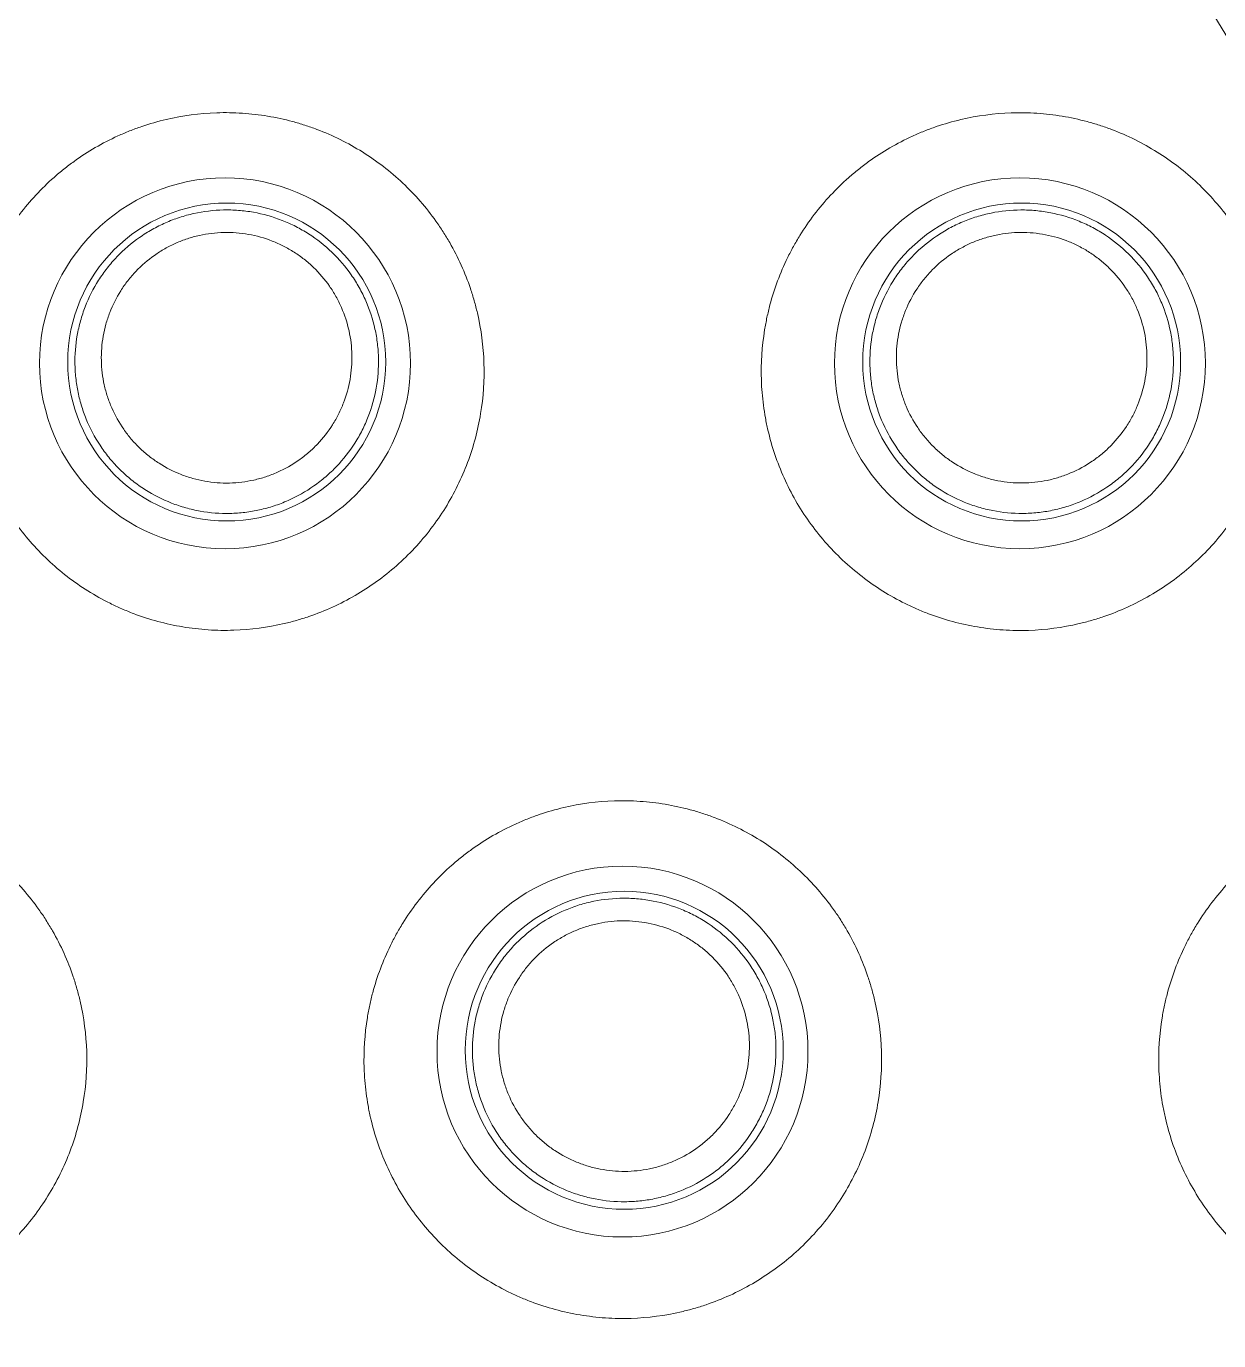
# Model space of a CAD drawing. Header units: inches. Extents: x 3778 to 56227, y -16914 to 35091.
# Drawn here: x 42070.843 to 42075.325, y -12656.225 to -12651.284 of the extents above; entities that cross this region are included whole.
import ezdxf

# ---------------------------------------------------------------- set-up
doc = ezdxf.new("R2010")
doc.units = ezdxf.units.IN
doc.header["$LTSCALE"] = 100
doc.header["$MEASUREMENT"] = 0
doc.layers.add('2-con', color=2, linetype='Continuous')
doc.layers.add('mark-B', color=2, linetype='Continuous', lineweight=20)

# ---------------------------------------------------------------- blocks, each defined once
blk = doc.blocks.new('무풍1WAY 대형')
at = {"layer": 'mark-B'}
for centre, radius in [((610.9659, -423.8129), 0.6971), ((610.9595, -423.8176), 0.5976), ((609.4722, -426.4001), 0.6971), ((612.4597, -426.4001), 0.6971), ((609.4657, -426.4049), 0.5975), ((612.4532, -426.4049), 0.5976)]:
    blk.add_circle(centre, radius, dxfattribs=at)
for points, knots in [([(572.5646, -367.1394), (574.0494, -369.6202), (577.0241, -374.5903), (581.4842, -382.0575), (585.9527, -389.5488), (590.4287, -397.0637), (594.2564, -403.4987), (597.2005, -408.4537), (598.9825, -411.4529), (600.87, -414.6162), (602.4104, -417.1713), (603.8663, -419.595), (604.8392, -421.2144), (605.8339, -422.8695), (606.8502, -424.5603), (607.6553, -425.8994), (608.4398, -427.2041), (609.459, -428.8989), (610.5441, -430.7027), (611.5646, -432.399), (612.4015, -433.7887), (613.1306, -435.0008), (614.2749, -436.9011), (616.9129, -441.2798), (621.1574, -448.3196), (624.792, -454.3464), (626.6093, -457.3598)], [0, 0, 0, 0, 0.082173, 0.164629, 0.247365, 0.330382, 0.413678, 0.460685, 0.494678, 0.513157, 0.565744, 0.579792, 0.593839, 0.619662, 0.634913, 0.650164, 0.664277, 0.678389, 0.706654, 0.724414, 0.734957, 0.753014, 0.764846, 0.798371, 0.899185, 1, 1, 1, 1]), ([(607.0059, -423.8129), (607.0038, -423.749), (607.0081, -423.686), (607.0234, -423.5927), (607.0301, -423.5618), (607.0464, -423.5004), (607.0562, -423.4699), (607.0897, -423.3806), (607.1175, -423.3239), (607.1675, -423.2431), (607.1856, -423.2168), (607.2245, -423.1658), (607.2451, -423.1415), (607.31, -423.0718), (607.3576, -423.0299), (607.4354, -422.9738), (607.4626, -422.9562), (607.5179, -422.9241), (607.5745, -422.8949), (607.6337, -422.8714), (607.679, -422.856), (607.6943, -422.8512), (607.7251, -422.8423), (607.7408, -422.8383), (607.8192, -422.8199), (607.8825, -422.8116), (607.9781, -422.8085), (608.0101, -422.809), (608.0582, -422.8122), (608.0744, -422.8137), (608.1063, -422.8174), (608.1222, -422.8197), (608.2011, -422.8329), (608.2626, -422.8495), (608.3374, -422.8778), (608.3522, -422.8838), (608.3817, -422.8967), (608.3963, -422.9035), (608.4394, -422.925), (608.4672, -422.9406), (608.548, -422.9912), (608.5984, -423.03), (608.6685, -423.0961), (608.6906, -423.1192), (608.7323, -423.1671), (608.7715, -423.2168), (608.8057, -423.2702), (608.8374, -423.3254), (608.852, -423.354), (608.8911, -423.441), (608.9112, -423.5008), (608.9291, -423.5778), (608.9323, -423.5933), (608.9379, -423.6246), (608.9404, -423.6404), (608.9466, -423.6879), (608.9491, -423.7195), (608.9522, -423.8141), (608.9481, -423.8771), (608.9353, -423.9555), (608.9323, -423.9712), (608.9256, -424.0024), (608.9144, -424.0488), (608.8903, -424.124), (608.8654, -424.182), (608.8445, -424.2247), (608.8371, -424.2388), (608.8217, -424.2667), (608.8136, -424.2805), (608.7716, -424.3486), (608.7331, -424.3989), (608.6683, -424.4685), (608.6456, -424.4907), (608.6096, -424.5224), (608.5973, -424.5328), (608.5722, -424.5528), (608.5594, -424.5625), (608.4947, -424.6091), (608.4398, -424.641), (608.3672, -424.6742), (608.3525, -424.6804), (608.3226, -424.6923), (608.3075, -424.6979), (608.2618, -424.7135), (608.231, -424.7223), (608.1379, -424.7442), (608.0747, -424.7526), (607.9942, -424.7552), (607.978, -424.7554), (607.9459, -424.7548), (607.8978, -424.7528), (607.8186, -424.7436), (607.7563, -424.7301), (607.7099, -424.7176), (607.6945, -424.7131), (607.6638, -424.7032), (607.6486, -424.6978), (607.5736, -424.6694), (607.5166, -424.6411), (607.4356, -424.5905), (607.4094, -424.5722), (607.3585, -424.5329), (607.3342, -424.5121), (607.2648, -424.4468), (607.2232, -424.399), (607.1769, -424.3341), (607.1679, -424.3208), (607.1507, -424.2939), (607.1259, -424.253), (607.0899, -424.1826), (607.0668, -424.1238), (607.0516, -424.0788), (607.0469, -424.0637), (607.0382, -424.0331), (607.0342, -424.0176), (607.0161, -423.9398), (607.0079, -423.8768), (607.0059, -423.8129)], [0, 0, 0, 0, 0.03125, 0.03125, 0.046875, 0.046875, 0.0625, 0.0625, 0.09375, 0.09375, 0.109375, 0.109375, 0.125, 0.125, 0.15625, 0.15625, 0.171875, 0.171875, 0.1875, 0.203125, 0.203125, 0.210938, 0.210938, 0.21875, 0.21875, 0.25, 0.25, 0.265625, 0.265625, 0.273438, 0.273438, 0.28125, 0.28125, 0.3125, 0.3125, 0.320313, 0.320313, 0.328125, 0.328125, 0.34375, 0.34375, 0.375, 0.375, 0.390625, 0.390625, 0.40625, 0.421875, 0.421875, 0.4375, 0.4375, 0.46875, 0.46875, 0.476563, 0.476563, 0.484375, 0.484375, 0.5, 0.5, 0.53125, 0.53125, 0.539063, 0.539063, 0.546875, 0.5625, 0.578125, 0.578125, 0.585937, 0.585937, 0.59375, 0.59375, 0.625, 0.625, 0.640625, 0.640625, 0.648437, 0.648437, 0.65625, 0.65625, 0.6875, 0.6875, 0.695312, 0.695312, 0.703125, 0.703125, 0.71875, 0.71875, 0.75, 0.75, 0.757812, 0.757812, 0.765625, 0.78125, 0.796875, 0.796875, 0.804687, 0.804687, 0.8125, 0.8125, 0.84375, 0.84375, 0.859375, 0.859375, 0.875, 0.875, 0.90625, 0.90625, 0.914062, 0.914062, 0.921875, 0.9375, 0.953125, 0.953125, 0.960937, 0.960937, 0.96875, 0.96875, 1, 1, 1, 1]), ([(609.9927, -423.8129), (609.9907, -423.749), (609.995, -423.686), (610.0104, -423.5927), (610.017, -423.5618), (610.0334, -423.5004), (610.0433, -423.4698), (610.0768, -423.3806), (610.1047, -423.3239), (610.1547, -423.243), (610.1728, -423.2168), (610.2118, -423.1658), (610.2324, -423.1415), (610.2974, -423.0719), (610.345, -423.0299), (610.4229, -422.9739), (610.45, -422.9563), (610.5054, -422.9242), (610.562, -422.8951), (610.6212, -422.8716), (610.6665, -422.8562), (610.6818, -422.8514), (610.7127, -422.8426), (610.7283, -422.8385), (610.8068, -422.8202), (610.8701, -422.812), (610.9656, -422.809), (610.9976, -422.8095), (611.0458, -422.8127), (611.0619, -422.8142), (611.0939, -422.818), (611.1097, -422.8202), (611.1886, -422.8335), (611.25, -422.8501), (611.3248, -422.8785), (611.3396, -422.8845), (611.3691, -422.8974), (611.3837, -422.9043), (611.4268, -422.9257), (611.4546, -422.9413), (611.5353, -422.9919), (611.5856, -423.0308), (611.6557, -423.0969), (611.6778, -423.12), (611.7194, -423.1679), (611.7586, -423.2176), (611.7928, -423.271), (611.8244, -423.3262), (611.839, -423.3549), (611.8781, -423.4418), (611.8982, -423.5016), (611.916, -423.5787), (611.9192, -423.5942), (611.9249, -423.6254), (611.9273, -423.6412), (611.9335, -423.6887), (611.936, -423.7203), (611.939, -423.815), (611.9349, -423.8779), (611.9221, -423.9564), (611.9191, -423.9721), (611.9124, -424.0033), (611.9012, -424.0497), (611.877, -424.1249), (611.852, -424.1829), (611.8311, -424.2256), (611.8237, -424.2397), (611.8083, -424.2676), (611.8002, -424.2814), (611.7581, -424.3495), (611.7196, -424.3998), (611.6548, -424.4694), (611.632, -424.4915), (611.596, -424.5233), (611.5837, -424.5336), (611.5585, -424.5536), (611.5458, -424.5633), (611.481, -424.6099), (611.426, -424.6418), (611.3534, -424.6748), (611.3387, -424.6811), (611.3088, -424.693), (611.2937, -424.6986), (611.248, -424.7141), (611.2172, -424.7229), (611.1241, -424.7447), (611.0609, -424.753), (610.9804, -424.7557), (610.9642, -424.7558), (610.9321, -424.7552), (610.884, -424.7532), (610.8049, -424.7439), (610.7426, -424.7304), (610.6962, -424.7179), (610.6808, -424.7133), (610.6502, -424.7034), (610.6349, -424.698), (610.56, -424.6696), (610.503, -424.6412), (610.4221, -424.5906), (610.3959, -424.5723), (610.345, -424.533), (610.3207, -424.5122), (610.2514, -424.4468), (610.2098, -424.3991), (610.1636, -424.3342), (610.1546, -424.3209), (610.1373, -424.2939), (610.1125, -424.2531), (610.0766, -424.1826), (610.0535, -424.1238), (610.0383, -424.0788), (610.0336, -424.0637), (610.0249, -424.0331), (610.021, -424.0176), (610.0029, -423.9398), (609.9947, -423.8768), (609.9927, -423.8129)], [0, 0, 0, 0, 0.03125, 0.03125, 0.046875, 0.046875, 0.0625, 0.0625, 0.09375, 0.09375, 0.109375, 0.109375, 0.125, 0.125, 0.15625, 0.15625, 0.171875, 0.171875, 0.1875, 0.203125, 0.203125, 0.210938, 0.210938, 0.21875, 0.21875, 0.25, 0.25, 0.265625, 0.265625, 0.273438, 0.273438, 0.28125, 0.28125, 0.3125, 0.3125, 0.320313, 0.320313, 0.328125, 0.328125, 0.34375, 0.34375, 0.375, 0.375, 0.390625, 0.390625, 0.40625, 0.421875, 0.421875, 0.4375, 0.4375, 0.46875, 0.46875, 0.476563, 0.476563, 0.484375, 0.484375, 0.5, 0.5, 0.53125, 0.53125, 0.539063, 0.539063, 0.546875, 0.5625, 0.578125, 0.578125, 0.585938, 0.585938, 0.59375, 0.59375, 0.625, 0.625, 0.640625, 0.640625, 0.648438, 0.648438, 0.65625, 0.65625, 0.6875, 0.6875, 0.695313, 0.695313, 0.703125, 0.703125, 0.71875, 0.71875, 0.75, 0.75, 0.757813, 0.757813, 0.765625, 0.78125, 0.796875, 0.796875, 0.804688, 0.804688, 0.8125, 0.8125, 0.84375, 0.84375, 0.859375, 0.859375, 0.875, 0.875, 0.90625, 0.90625, 0.914063, 0.914063, 0.921875, 0.9375, 0.953125, 0.953125, 0.960938, 0.960938, 0.96875, 0.96875, 1, 1, 1, 1]), ([(612.9796, -423.8129), (612.9776, -423.749), (612.9819, -423.686), (612.9974, -423.5926), (613.0041, -423.5617), (613.0205, -423.5004), (613.0303, -423.4698), (613.0639, -423.3805), (613.0918, -423.3238), (613.1419, -423.243), (613.1601, -423.2167), (613.1991, -423.1658), (613.2197, -423.1415), (613.2847, -423.0719), (613.3324, -423.0299), (613.4103, -422.9739), (613.4375, -422.9564), (613.4929, -422.9244), (613.5495, -422.8953), (613.6087, -422.8719), (613.6541, -422.8565), (613.6694, -422.8517), (613.7002, -422.8429), (613.7159, -422.8388), (613.7944, -422.8206), (613.8576, -422.8124), (613.9532, -422.8094), (613.9852, -422.81), (614.0333, -422.8133), (614.0494, -422.8148), (614.0814, -422.8185), (614.0973, -422.8208), (614.1761, -422.8341), (614.2375, -422.8507), (614.3122, -422.8792), (614.327, -422.8852), (614.3565, -422.8981), (614.3711, -422.905), (614.4141, -422.9264), (614.4419, -422.942), (614.5226, -422.9927), (614.5729, -423.0316), (614.6429, -423.0977), (614.665, -423.1208), (614.7066, -423.1687), (614.7457, -423.2184), (614.7799, -423.2718), (614.8115, -423.327), (614.8261, -423.3557), (614.8651, -423.4426), (614.8852, -423.5025), (614.903, -423.5795), (614.9062, -423.595), (614.9118, -423.6263), (614.9143, -423.6421), (614.9204, -423.6896), (614.923, -423.7212), (614.9259, -423.8159), (614.9218, -423.8788), (614.9089, -423.9573), (614.9059, -423.973), (614.8991, -424.0042), (614.8879, -424.0506), (614.8638, -424.1258), (614.8387, -424.1838), (614.8177, -424.2265), (614.8104, -424.2406), (614.795, -424.2685), (614.7868, -424.2823), (614.7447, -424.3504), (614.7061, -424.4007), (614.6412, -424.4702), (614.6184, -424.4924), (614.5824, -424.5241), (614.5701, -424.5344), (614.5449, -424.5545), (614.5322, -424.5641), (614.4673, -424.6107), (614.4123, -424.6425), (614.3397, -424.6755), (614.325, -424.6818), (614.2951, -424.6936), (614.2799, -424.6992), (614.2342, -424.7147), (614.2035, -424.7235), (614.1103, -424.7452), (614.0471, -424.7535), (613.9667, -424.7561), (613.9505, -424.7562), (613.9183, -424.7556), (613.8703, -424.7535), (613.7912, -424.7442), (613.7289, -424.7306), (613.6825, -424.7181), (613.6671, -424.7135), (613.6365, -424.7036), (613.6213, -424.6982), (613.5464, -424.6697), (613.4895, -424.6414), (613.4086, -424.5907), (613.3824, -424.5724), (613.3315, -424.5331), (613.3073, -424.5123), (613.238, -424.4469), (613.1964, -424.3992), (613.1502, -424.3342), (613.1413, -424.3209), (613.124, -424.294), (613.0993, -424.2531), (613.0634, -424.1826), (613.0403, -424.1239), (613.0251, -424.0789), (613.0204, -424.0637), (613.0118, -424.0331), (613.0078, -424.0176), (612.9898, -423.9399), (612.9816, -423.8768), (612.9796, -423.8129)], [0, 0, 0, 0, 0.03125, 0.03125, 0.046875, 0.046875, 0.0625, 0.0625, 0.09375, 0.09375, 0.109375, 0.109375, 0.125, 0.125, 0.15625, 0.15625, 0.171875, 0.171875, 0.1875, 0.203125, 0.203125, 0.210938, 0.210938, 0.21875, 0.21875, 0.25, 0.25, 0.265625, 0.265625, 0.273438, 0.273438, 0.28125, 0.28125, 0.3125, 0.3125, 0.320313, 0.320313, 0.328125, 0.328125, 0.34375, 0.34375, 0.375, 0.375, 0.390625, 0.390625, 0.40625, 0.421875, 0.421875, 0.4375, 0.4375, 0.46875, 0.46875, 0.476563, 0.476563, 0.484375, 0.484375, 0.5, 0.5, 0.53125, 0.53125, 0.539062, 0.539062, 0.546875, 0.5625, 0.578125, 0.578125, 0.585937, 0.585937, 0.59375, 0.59375, 0.625, 0.625, 0.640625, 0.640625, 0.648437, 0.648437, 0.65625, 0.65625, 0.6875, 0.6875, 0.695312, 0.695312, 0.703125, 0.703125, 0.71875, 0.71875, 0.75, 0.75, 0.757812, 0.757812, 0.765625, 0.78125, 0.796875, 0.796875, 0.804687, 0.804687, 0.8125, 0.8125, 0.84375, 0.84375, 0.859375, 0.859375, 0.875, 0.875, 0.90625, 0.90625, 0.914062, 0.914062, 0.921875, 0.9375, 0.953125, 0.953125, 0.960937, 0.960937, 0.96875, 0.96875, 1, 1, 1, 1]), ([(610.5574, -424.2235), (610.5306, -424.197), (610.5069, -424.1682), (610.4757, -424.1218), (610.4661, -424.1059), (610.4483, -424.0728), (610.4402, -424.0559), (610.4187, -424.0044), (610.4078, -423.969), (610.3967, -423.9142), (610.3939, -423.8956), (610.39, -423.8585), (610.3891, -423.8399), (610.3888, -423.7844), (610.3922, -423.7475), (610.4065, -423.6737), (610.4171, -423.6381), (610.438, -423.5866), (610.4459, -423.5698), (610.4633, -423.5367), (610.4729, -423.5204), (610.5037, -423.4736), (610.5271, -423.4448), (610.5663, -423.405), (610.5801, -423.3923), (610.6091, -423.3682), (610.6241, -423.357), (610.6704, -423.3256), (610.7031, -423.3078), (610.755, -423.2859), (610.7729, -423.2794), (610.8087, -423.2683), (610.8449, -423.259), (610.8818, -423.2533), (610.9097, -423.2504), (610.919, -423.2497), (610.9378, -423.2487), (610.9473, -423.2484), (610.9945, -423.2481), (611.0316, -423.2517), (611.0866, -423.2623), (611.1048, -423.2668), (611.1319, -423.2749), (611.1409, -423.2778), (611.1586, -423.2841), (611.1674, -423.2875), (611.2106, -423.3052), (611.2435, -423.3226), (611.2903, -423.3537), (611.3056, -423.3649), (611.3347, -423.3886), (611.3486, -423.4012), (611.3752, -423.4277), (611.3879, -423.4416), (611.4117, -423.4706), (611.4229, -423.4855), (611.4539, -423.5317), (611.4715, -423.5644), (611.4896, -423.6077), (611.493, -423.6165), (611.4993, -423.634), (611.5081, -423.6606), (611.5195, -423.7055), (611.5251, -423.7421), (611.5289, -423.7792), (611.5299, -423.798), (611.5301, -423.854), (611.5266, -423.8909), (611.5161, -423.9455), (611.5116, -423.9636), (611.5009, -423.9996), (611.4947, -424.0172), (611.4736, -424.0689), (611.4563, -424.1017), (611.4255, -424.1484), (611.4144, -424.1637), (611.3908, -424.1928), (611.3783, -424.2066), (611.3391, -424.2463), (611.3105, -424.2701), (611.248, -424.3124), (611.2151, -424.3302), (611.1636, -424.3519), (611.1461, -424.3583), (611.1102, -424.3694), (611.0918, -424.3741), (611.0366, -424.3853), (610.9995, -424.3892), (610.9434, -424.3894), (610.9245, -424.3886), (610.8869, -424.385), (610.8684, -424.3823), (610.8134, -424.3716), (610.7776, -424.3609), (610.7341, -424.343), (610.7255, -424.3392), (610.7084, -424.3312), (610.6833, -424.3186), (610.6593, -424.3044), (610.613, -424.2736), (610.5841, -424.2501), (610.5574, -424.2235)], [0, 0, 0, 0, 0.03125, 0.03125, 0.046875, 0.046875, 0.0625, 0.0625, 0.09375, 0.09375, 0.109375, 0.109375, 0.125, 0.125, 0.15625, 0.15625, 0.1875, 0.1875, 0.203125, 0.203125, 0.21875, 0.21875, 0.25, 0.25, 0.265625, 0.265625, 0.28125, 0.28125, 0.3125, 0.3125, 0.328125, 0.328125, 0.34375, 0.359375, 0.359375, 0.367187, 0.367187, 0.375, 0.375, 0.40625, 0.40625, 0.421875, 0.421875, 0.429687, 0.429687, 0.4375, 0.4375, 0.46875, 0.46875, 0.484375, 0.484375, 0.5, 0.5, 0.515625, 0.515625, 0.53125, 0.53125, 0.5625, 0.5625, 0.570312, 0.570312, 0.578125, 0.59375, 0.609375, 0.609375, 0.625, 0.625, 0.65625, 0.65625, 0.671875, 0.671875, 0.6875, 0.6875, 0.71875, 0.71875, 0.734375, 0.734375, 0.75, 0.75, 0.78125, 0.78125, 0.8125, 0.8125, 0.828125, 0.828125, 0.84375, 0.84375, 0.875, 0.875, 0.890625, 0.890625, 0.90625, 0.90625, 0.9375, 0.9375, 0.945312, 0.945312, 0.953125, 0.96875, 0.96875, 1, 1, 1, 1]), ([(610.6277, -424.1674), (610.6388, -424.1784), (610.6503, -424.1888), (610.6743, -424.2083), (610.699, -424.2265), (610.7255, -424.2423), (610.7528, -424.2567), (610.767, -424.2634), (610.8101, -424.2811), (610.8397, -424.2899), (610.8852, -424.2987), (610.9005, -424.3009), (610.9316, -424.3038), (610.9472, -424.3045), (610.9936, -424.3042), (611.0243, -424.301), (611.0699, -424.2916), (611.0851, -424.2877), (611.1147, -424.2785), (611.1437, -424.2678), (611.1714, -424.2544), (611.1985, -424.2397), (611.2118, -424.2316), (611.2504, -424.2053), (611.274, -424.1856), (611.3063, -424.1528), (611.3165, -424.1413), (611.336, -424.1173), (611.3451, -424.1047), (611.3705, -424.0661), (611.3847, -424.039), (611.402, -423.9964), (611.4071, -423.9818), (611.4159, -423.9521), (611.4195, -423.9372), (611.4282, -423.8922), (611.431, -423.8618), (611.4308, -423.8156), (611.4299, -423.8001), (611.4268, -423.7696), (611.4221, -423.7394), (611.4146, -423.7098), (611.4056, -423.6805), (611.4004, -423.6659), (611.3825, -423.6231), (611.368, -423.5962), (611.3423, -423.5581), (611.3332, -423.5457), (611.3135, -423.5219), (611.303, -423.5104), (611.2811, -423.4885), (611.2696, -423.4781), (611.2455, -423.4585), (611.2329, -423.4493), (611.1943, -423.4237), (611.1671, -423.4093), (611.1242, -423.3917), (611.1094, -423.3865), (611.0796, -423.3776), (611.0646, -423.3739), (611.0191, -423.3651), (610.9884, -423.3622), (610.9416, -423.3625), (610.926, -423.3634), (610.8952, -423.3666), (610.8647, -423.3713), (610.8348, -423.379), (610.8052, -423.3883), (610.7905, -423.3937), (610.7476, -423.4118), (610.7206, -423.4266), (610.6824, -423.4525), (610.67, -423.4618), (610.6461, -423.4818), (610.6347, -423.4923), (610.6024, -423.5252), (610.5832, -423.549), (610.5578, -423.5877), (610.5499, -423.6011), (610.5356, -423.6284), (610.5291, -423.6423), (610.5119, -423.6848), (610.5032, -423.7141), (610.4915, -423.7749), (610.4887, -423.8054), (610.489, -423.8511), (610.4898, -423.8664), (610.4929, -423.897), (610.4953, -423.9123), (610.5045, -423.9575), (610.5134, -423.9867), (610.5312, -424.0291), (610.5378, -424.043), (610.5525, -424.0703), (610.5604, -424.0835), (610.5861, -424.1217), (610.6057, -424.1455), (610.6277, -424.1674)], [0, 0, 0, 0, 0.015625, 0.015625, 0.03125, 0.046875, 0.046875, 0.0625, 0.0625, 0.09375, 0.09375, 0.109375, 0.109375, 0.125, 0.125, 0.15625, 0.15625, 0.171875, 0.171875, 0.1875, 0.203125, 0.203125, 0.21875, 0.21875, 0.25, 0.25, 0.265625, 0.265625, 0.28125, 0.28125, 0.3125, 0.3125, 0.328125, 0.328125, 0.34375, 0.34375, 0.375, 0.375, 0.390625, 0.390625, 0.40625, 0.421875, 0.421875, 0.4375, 0.4375, 0.46875, 0.46875, 0.484375, 0.484375, 0.5, 0.5, 0.515625, 0.515625, 0.53125, 0.53125, 0.5625, 0.5625, 0.578125, 0.578125, 0.59375, 0.59375, 0.625, 0.625, 0.640625, 0.640625, 0.65625, 0.671875, 0.671875, 0.6875, 0.6875, 0.71875, 0.71875, 0.734375, 0.734375, 0.75, 0.75, 0.78125, 0.78125, 0.796875, 0.796875, 0.8125, 0.8125, 0.84375, 0.84375, 0.875, 0.875, 0.890625, 0.890625, 0.90625, 0.90625, 0.9375, 0.9375, 0.953125, 0.953125, 0.96875, 0.96875, 1, 1, 1, 1]), ([(608.4997, -426.4001), (608.4976, -426.3363), (608.5018, -426.2733), (608.5171, -426.18), (608.5237, -426.1491), (608.54, -426.0877), (608.5498, -426.0571), (608.5832, -425.9678), (608.611, -425.9111), (608.661, -425.8303), (608.679, -425.804), (608.7179, -425.753), (608.7385, -425.7286), (608.8034, -425.6589), (608.8509, -425.617), (608.9287, -425.5608), (608.9558, -425.5432), (609.0111, -425.5111), (609.0678, -425.4818), (609.1269, -425.4583), (609.1722, -425.4428), (609.1875, -425.438), (609.2183, -425.4291), (609.234, -425.4251), (609.3125, -425.4066), (609.3757, -425.3983), (609.4713, -425.3952), (609.5033, -425.3957), (609.5515, -425.3988), (609.5676, -425.4003), (609.5996, -425.404), (609.6155, -425.4063), (609.6944, -425.4194), (609.7559, -425.436), (609.8307, -425.4643), (609.8456, -425.4703), (609.8751, -425.4832), (609.8897, -425.49), (609.9328, -425.5114), (609.9606, -425.527), (610.0415, -425.5776), (610.0918, -425.6164), (610.162, -425.6825), (610.1841, -425.7055), (610.2258, -425.7534), (610.265, -425.8031), (610.2993, -425.8564), (610.331, -425.9116), (610.3456, -425.9403), (610.3847, -426.0272), (610.4049, -426.087), (610.4228, -426.164), (610.426, -426.1795), (610.4317, -426.2108), (610.4341, -426.2266), (610.4404, -426.274), (610.4429, -426.3056), (610.446, -426.4003), (610.442, -426.4632), (610.4292, -426.5416), (610.4262, -426.5573), (610.4195, -426.5885), (610.4084, -426.6349), (610.3844, -426.7102), (610.3594, -426.7682), (610.3386, -426.8109), (610.3312, -426.8249), (610.3159, -426.8528), (610.3078, -426.8667), (610.2657, -426.9348), (610.2273, -426.9851), (610.1626, -427.0548), (610.1398, -427.077), (610.1039, -427.1087), (610.0916, -427.1191), (610.0665, -427.1391), (610.0538, -427.1488), (609.989, -427.1955), (609.9341, -427.2275), (609.8615, -427.2606), (609.8468, -427.2669), (609.817, -427.2788), (609.8018, -427.2844), (609.7561, -427.3001), (609.7254, -427.3089), (609.6323, -427.3308), (609.5691, -427.3392), (609.4886, -427.342), (609.4724, -427.3421), (609.4402, -427.3416), (609.3921, -427.3396), (609.3129, -427.3305), (609.2506, -427.317), (609.2042, -427.3045), (609.1888, -427.3), (609.1581, -427.2901), (609.1429, -427.2847), (609.0678, -427.2563), (609.0108, -427.228), (608.9298, -427.1774), (608.9036, -427.1592), (608.8526, -427.1199), (608.8283, -427.0991), (608.7589, -427.0338), (608.7172, -426.9861), (608.6709, -426.9212), (608.662, -426.9079), (608.6447, -426.881), (608.6199, -426.8401), (608.5839, -426.7697), (608.5607, -426.7109), (608.5455, -426.666), (608.5408, -426.6508), (608.5321, -426.6202), (608.5281, -426.6047), (608.51, -426.527), (608.5017, -426.464), (608.4997, -426.4001)], [0, 0, 0, 0, 0.03125, 0.03125, 0.046875, 0.046875, 0.0625, 0.0625, 0.09375, 0.09375, 0.109375, 0.109375, 0.125, 0.125, 0.15625, 0.15625, 0.171875, 0.171875, 0.1875, 0.203125, 0.203125, 0.210938, 0.210938, 0.21875, 0.21875, 0.25, 0.25, 0.265625, 0.265625, 0.273438, 0.273438, 0.28125, 0.28125, 0.3125, 0.3125, 0.320313, 0.320313, 0.328125, 0.328125, 0.34375, 0.34375, 0.375, 0.375, 0.390625, 0.390625, 0.40625, 0.421875, 0.421875, 0.4375, 0.4375, 0.46875, 0.46875, 0.476563, 0.476563, 0.484375, 0.484375, 0.5, 0.5, 0.53125, 0.53125, 0.539063, 0.539063, 0.546875, 0.5625, 0.578125, 0.578125, 0.585938, 0.585938, 0.59375, 0.59375, 0.625, 0.625, 0.640625, 0.640625, 0.648438, 0.648438, 0.65625, 0.65625, 0.6875, 0.6875, 0.695313, 0.695313, 0.703125, 0.703125, 0.71875, 0.71875, 0.75, 0.75, 0.757813, 0.757813, 0.765625, 0.78125, 0.796875, 0.796875, 0.804688, 0.804688, 0.8125, 0.8125, 0.84375, 0.84375, 0.859375, 0.859375, 0.875, 0.875, 0.90625, 0.90625, 0.914063, 0.914063, 0.921875, 0.9375, 0.953125, 0.953125, 0.960938, 0.960938, 0.96875, 0.96875, 1, 1, 1, 1]), ([(611.4865, -426.4001), (611.4845, -426.3363), (611.4887, -426.2732), (611.5041, -426.1799), (611.5107, -426.149), (611.5271, -426.0876), (611.5369, -426.057), (611.5703, -425.9678), (611.5982, -425.9111), (611.6482, -425.8302), (611.6662, -425.804), (611.7052, -425.753), (611.7258, -425.7286), (611.7907, -425.659), (611.8383, -425.617), (611.9161, -425.5609), (611.9433, -425.5433), (611.9986, -425.5112), (612.0553, -425.482), (612.1144, -425.4585), (612.1597, -425.443), (612.175, -425.4382), (612.2059, -425.4294), (612.2215, -425.4253), (612.3, -425.407), (612.3633, -425.3987), (612.4589, -425.3956), (612.4909, -425.3961), (612.539, -425.3993), (612.5552, -425.4008), (612.5871, -425.4045), (612.603, -425.4068), (612.6819, -425.42), (612.7434, -425.4366), (612.8181, -425.4649), (612.833, -425.471), (612.8625, -425.4839), (612.8771, -425.4907), (612.9202, -425.5121), (612.948, -425.5277), (613.0287, -425.5783), (613.0791, -425.6171), (613.1492, -425.6832), (613.1713, -425.7063), (613.213, -425.7542), (613.2522, -425.8039), (613.2864, -425.8572), (613.318, -425.9124), (613.3327, -425.9411), (613.3718, -426.028), (613.3919, -426.0878), (613.4098, -426.1648), (613.413, -426.1803), (613.4186, -426.2116), (613.4211, -426.2274), (613.4273, -426.2749), (613.4298, -426.3065), (613.4329, -426.4011), (613.4288, -426.4641), (613.416, -426.5425), (613.413, -426.5582), (613.4063, -426.5894), (613.3951, -426.6358), (613.3711, -426.711), (613.3461, -426.7691), (613.3252, -426.8117), (613.3179, -426.8258), (613.3025, -426.8537), (613.2944, -426.8676), (613.2523, -426.9356), (613.2138, -426.986), (613.1491, -427.0556), (613.1263, -427.0778), (613.0903, -427.1095), (613.078, -427.1199), (613.0529, -427.1399), (613.0401, -427.1496), (612.9754, -427.1963), (612.9204, -427.2282), (612.8478, -427.2613), (612.8331, -427.2676), (612.8033, -427.2794), (612.7881, -427.285), (612.7424, -427.3006), (612.7116, -427.3095), (612.6185, -427.3313), (612.5553, -427.3397), (612.4748, -427.3424), (612.4586, -427.3425), (612.4265, -427.3419), (612.3784, -427.3399), (612.2992, -427.3307), (612.2369, -427.3172), (612.1905, -427.3047), (612.1751, -427.3002), (612.1444, -427.2902), (612.1292, -427.2849), (612.0542, -427.2565), (611.9973, -427.2282), (611.9163, -427.1775), (611.89, -427.1593), (611.8391, -427.12), (611.8149, -427.0992), (611.7455, -427.0339), (611.7039, -426.9861), (611.6576, -426.9212), (611.6486, -426.908), (611.6314, -426.881), (611.6066, -426.8402), (611.5706, -426.7697), (611.5475, -426.711), (611.5323, -426.666), (611.5276, -426.6508), (611.5189, -426.6202), (611.5149, -426.6048), (611.4968, -426.527), (611.4886, -426.464), (611.4865, -426.4001)], [0, 0, 0, 0, 0.03125, 0.03125, 0.046875, 0.046875, 0.0625, 0.0625, 0.09375, 0.09375, 0.109375, 0.109375, 0.125, 0.125, 0.15625, 0.15625, 0.171875, 0.171875, 0.1875, 0.203125, 0.203125, 0.210937, 0.210937, 0.21875, 0.21875, 0.25, 0.25, 0.265625, 0.265625, 0.273437, 0.273437, 0.28125, 0.28125, 0.3125, 0.3125, 0.320312, 0.320312, 0.328125, 0.328125, 0.34375, 0.34375, 0.375, 0.375, 0.390625, 0.390625, 0.40625, 0.421875, 0.421875, 0.4375, 0.4375, 0.46875, 0.46875, 0.476563, 0.476563, 0.484375, 0.484375, 0.5, 0.5, 0.53125, 0.53125, 0.539063, 0.539063, 0.546875, 0.5625, 0.578125, 0.578125, 0.585938, 0.585938, 0.59375, 0.59375, 0.625, 0.625, 0.640625, 0.640625, 0.648438, 0.648438, 0.65625, 0.65625, 0.6875, 0.6875, 0.695313, 0.695313, 0.703125, 0.703125, 0.71875, 0.71875, 0.75, 0.75, 0.757813, 0.757813, 0.765625, 0.78125, 0.796875, 0.796875, 0.804688, 0.804688, 0.8125, 0.8125, 0.84375, 0.84375, 0.859375, 0.859375, 0.875, 0.875, 0.90625, 0.90625, 0.914063, 0.914063, 0.921875, 0.9375, 0.953125, 0.953125, 0.960938, 0.960938, 0.96875, 0.96875, 1, 1, 1, 1]), ([(609.0639, -426.811), (609.0371, -426.7845), (609.0134, -426.7557), (608.9822, -426.7094), (608.9725, -426.6934), (608.9547, -426.6604), (608.9467, -426.6435), (608.9251, -426.592), (608.9142, -426.5566), (608.9031, -426.5019), (608.9002, -426.4832), (608.8964, -426.4462), (608.8954, -426.4276), (608.8951, -426.3721), (608.8985, -426.3352), (608.9127, -426.2614), (608.9233, -426.2259), (608.9442, -426.1744), (608.952, -426.1575), (608.9693, -426.1245), (608.9789, -426.1082), (609.0097, -426.0614), (609.0331, -426.0326), (609.0723, -425.9927), (609.086, -425.9801), (609.115, -425.9559), (609.13, -425.9447), (609.1762, -425.9133), (609.2089, -425.8954), (609.2608, -425.8735), (609.2786, -425.867), (609.3144, -425.8559), (609.3506, -425.8466), (609.3875, -425.8408), (609.4154, -425.8379), (609.4248, -425.8372), (609.4435, -425.8361), (609.453, -425.8358), (609.5002, -425.8356), (609.5374, -425.8391), (609.5924, -425.8497), (609.6105, -425.8541), (609.6376, -425.8622), (609.6466, -425.8651), (609.6644, -425.8714), (609.6731, -425.8748), (609.7164, -425.8925), (609.7494, -425.9099), (609.7962, -425.9409), (609.8114, -425.9521), (609.8405, -425.9758), (609.8545, -425.9884), (609.8811, -426.0148), (609.8938, -426.0288), (609.9177, -426.0577), (609.9288, -426.0726), (609.9598, -426.1189), (609.9775, -426.1515), (609.9955, -426.1948), (609.999, -426.2035), (610.0053, -426.2211), (610.0141, -426.2476), (610.0256, -426.2925), (610.0312, -426.3291), (610.035, -426.3662), (610.036, -426.385), (610.0362, -426.441), (610.0328, -426.4778), (610.0222, -426.5324), (610.0178, -426.5505), (610.0072, -426.5865), (610.0009, -426.6041), (609.9799, -426.6558), (609.9627, -426.6886), (609.9319, -426.7353), (609.9207, -426.7506), (609.8972, -426.7797), (609.8848, -426.7935), (609.8456, -426.8332), (609.817, -426.8571), (609.7702, -426.8888), (609.7542, -426.8986), (609.7214, -426.9164), (609.6878, -426.9325), (609.6527, -426.9454), (609.6169, -426.9565), (609.5985, -426.9612), (609.5433, -426.9725), (609.5062, -426.9764), (609.4501, -426.9767), (609.4312, -426.9758), (609.3936, -426.9723), (609.375, -426.9696), (609.32, -426.9589), (609.2843, -426.9483), (609.2407, -426.9304), (609.2321, -426.9266), (609.215, -426.9186), (609.1899, -426.9061), (609.1659, -426.8918), (609.1195, -426.861), (609.0906, -426.8376), (609.0639, -426.811)], [0, 0, 0, 0, 0.03125, 0.03125, 0.046875, 0.046875, 0.0625, 0.0625, 0.09375, 0.09375, 0.109375, 0.109375, 0.125, 0.125, 0.15625, 0.15625, 0.1875, 0.1875, 0.203125, 0.203125, 0.21875, 0.21875, 0.25, 0.25, 0.265625, 0.265625, 0.28125, 0.28125, 0.3125, 0.3125, 0.328125, 0.328125, 0.34375, 0.359375, 0.359375, 0.367188, 0.367188, 0.375, 0.375, 0.40625, 0.40625, 0.421875, 0.421875, 0.429688, 0.429688, 0.4375, 0.4375, 0.46875, 0.46875, 0.484375, 0.484375, 0.5, 0.5, 0.515625, 0.515625, 0.53125, 0.53125, 0.5625, 0.5625, 0.570313, 0.570313, 0.578125, 0.59375, 0.609375, 0.609375, 0.625, 0.625, 0.65625, 0.65625, 0.671875, 0.671875, 0.6875, 0.6875, 0.71875, 0.71875, 0.734375, 0.734375, 0.75, 0.75, 0.78125, 0.78125, 0.796875, 0.796875, 0.8125, 0.828125, 0.828125, 0.84375, 0.84375, 0.875, 0.875, 0.890625, 0.890625, 0.90625, 0.90625, 0.9375, 0.9375, 0.945312, 0.945312, 0.953125, 0.96875, 0.96875, 1, 1, 1, 1]), ([(612.0579, -426.8175), (612.0307, -426.7913), (612.0065, -426.763), (611.9746, -426.7171), (611.9647, -426.7013), (611.9463, -426.6685), (611.938, -426.6518), (611.9157, -426.6007), (611.9042, -426.5655), (611.8921, -426.5108), (611.889, -426.4923), (611.8846, -426.4552), (611.8833, -426.4367), (611.8821, -426.3812), (611.8849, -426.3442), (611.8979, -426.2702), (611.9079, -426.2345), (611.928, -426.1827), (611.9356, -426.1657), (611.9524, -426.1324), (611.9617, -426.1159), (611.9918, -426.0686), (612.0147, -426.0394), (612.0532, -425.999), (612.0668, -425.986), (612.0954, -425.9615), (612.1102, -425.95), (612.156, -425.9178), (612.1884, -425.8995), (612.2399, -425.8767), (612.2576, -425.8699), (612.2933, -425.8582), (612.3293, -425.8483), (612.3661, -425.842), (612.3939, -425.8387), (612.4033, -425.8378), (612.422, -425.8364), (612.4315, -425.836), (612.4787, -425.835), (612.5159, -425.8379), (612.5711, -425.8476), (612.5893, -425.8518), (612.6165, -425.8594), (612.6256, -425.8622), (612.6434, -425.8682), (612.6522, -425.8714), (612.6958, -425.8884), (612.729, -425.9053), (612.7763, -425.9356), (612.7917, -425.9465), (612.8213, -425.9698), (612.8354, -425.9821), (612.8624, -426.0081), (612.8754, -426.0219), (612.8997, -426.0504), (612.911, -426.0652), (612.9428, -426.1109), (612.961, -426.1433), (612.9798, -426.1863), (612.9833, -426.195), (612.9899, -426.2124), (612.9992, -426.2388), (613.0113, -426.2835), (613.0175, -426.3201), (613.0219, -426.3571), (613.0233, -426.3759), (613.0244, -426.4318), (613.0215, -426.4688), (613.0119, -426.5236), (613.0077, -426.5417), (612.9976, -426.5779), (612.9917, -426.5956), (612.9715, -426.6476), (612.9548, -426.6807), (612.9247, -426.7279), (612.9138, -426.7434), (612.8907, -426.7728), (612.8785, -426.7869), (612.84, -426.8272), (612.8118, -426.8515), (612.7655, -426.884), (612.7496, -426.894), (612.7171, -426.9123), (612.6837, -426.929), (612.6489, -426.9424), (612.6132, -426.9541), (612.5949, -426.9591), (612.5399, -426.9713), (612.5028, -426.9757), (612.4467, -426.9769), (612.4279, -426.9764), (612.3902, -426.9735), (612.3716, -426.9711), (612.3164, -426.9613), (612.2805, -426.9512), (612.2367, -426.934), (612.2279, -426.9304), (612.2108, -426.9227), (612.1854, -426.9105), (612.1612, -426.8966), (612.1143, -426.8666), (612.0851, -426.8436), (612.0579, -426.8175)], [0, 0, 0, 0, 0.03125, 0.03125, 0.046875, 0.046875, 0.0625, 0.0625, 0.09375, 0.09375, 0.109375, 0.109375, 0.125, 0.125, 0.15625, 0.15625, 0.1875, 0.1875, 0.203125, 0.203125, 0.21875, 0.21875, 0.25, 0.25, 0.265625, 0.265625, 0.28125, 0.28125, 0.3125, 0.3125, 0.328125, 0.328125, 0.34375, 0.359375, 0.359375, 0.367187, 0.367187, 0.375, 0.375, 0.40625, 0.40625, 0.421875, 0.421875, 0.429687, 0.429687, 0.4375, 0.4375, 0.46875, 0.46875, 0.484375, 0.484375, 0.5, 0.5, 0.515625, 0.515625, 0.53125, 0.53125, 0.5625, 0.5625, 0.570312, 0.570312, 0.578125, 0.59375, 0.609375, 0.609375, 0.625, 0.625, 0.65625, 0.65625, 0.671875, 0.671875, 0.6875, 0.6875, 0.71875, 0.71875, 0.734375, 0.734375, 0.75, 0.75, 0.78125, 0.78125, 0.796875, 0.796875, 0.8125, 0.828125, 0.828125, 0.84375, 0.84375, 0.875, 0.875, 0.890625, 0.890625, 0.90625, 0.90625, 0.9375, 0.9375, 0.945312, 0.945312, 0.953125, 0.96875, 0.96875, 1, 1, 1, 1]), ([(609.1339, -426.7553), (609.1449, -426.7663), (609.1565, -426.7767), (609.1804, -426.7961), (609.2052, -426.8144), (609.2317, -426.8301), (609.259, -426.8446), (609.2732, -426.8512), (609.3164, -426.8688), (609.3459, -426.8776), (609.3914, -426.8864), (609.4068, -426.8886), (609.4379, -426.8915), (609.4535, -426.8922), (609.4999, -426.8918), (609.5306, -426.8886), (609.5762, -426.8792), (609.5914, -426.8752), (609.621, -426.866), (609.6499, -426.8553), (609.6777, -426.8419), (609.7047, -426.8271), (609.718, -426.819), (609.7566, -426.7927), (609.7801, -426.773), (609.8124, -426.7402), (609.8226, -426.7287), (609.842, -426.7047), (609.8512, -426.6921), (609.8765, -426.6534), (609.8906, -426.6264), (609.9079, -426.5838), (609.913, -426.5692), (609.9217, -426.5396), (609.9253, -426.5246), (609.934, -426.4796), (609.9368, -426.4492), (609.9365, -426.4031), (609.9357, -426.3876), (609.9325, -426.3571), (609.9278, -426.3269), (609.9203, -426.2973), (609.9113, -426.268), (609.906, -426.2535), (609.8881, -426.2107), (609.8736, -426.1838), (609.848, -426.1457), (609.8388, -426.1334), (609.8191, -426.1095), (609.8086, -426.098), (609.7866, -426.0762), (609.7751, -426.0658), (609.7511, -426.0462), (609.7385, -426.037), (609.6998, -426.0114), (609.6726, -425.997), (609.6297, -425.9794), (609.6149, -425.9742), (609.5851, -425.9654), (609.57, -425.9617), (609.5246, -425.9529), (609.4938, -425.9501), (609.447, -425.9504), (609.4314, -425.9513), (609.4006, -425.9545), (609.3702, -425.9593), (609.3403, -425.967), (609.3107, -425.9763), (609.2959, -425.9817), (609.2531, -425.9999), (609.2261, -426.0147), (609.1879, -426.0407), (609.1756, -426.05), (609.1517, -426.07), (609.1404, -426.0805), (609.1081, -426.1134), (609.0889, -426.1372), (609.0635, -426.1759), (609.0556, -426.1893), (609.0414, -426.2166), (609.0349, -426.2305), (609.0178, -426.2729), (609.0091, -426.3023), (608.9974, -426.363), (608.9947, -426.3935), (608.9949, -426.4392), (608.9958, -426.4545), (608.9989, -426.485), (609.0013, -426.5004), (609.0105, -426.5455), (609.0195, -426.5747), (609.0372, -426.6171), (609.0439, -426.631), (609.0586, -426.6583), (609.0665, -426.6714), (609.0923, -426.7097), (609.1118, -426.7334), (609.1339, -426.7553)], [0, 0, 0, 0, 0.015625, 0.015625, 0.03125, 0.046875, 0.046875, 0.0625, 0.0625, 0.09375, 0.09375, 0.109375, 0.109375, 0.125, 0.125, 0.15625, 0.15625, 0.171875, 0.171875, 0.1875, 0.203125, 0.203125, 0.21875, 0.21875, 0.25, 0.25, 0.265625, 0.265625, 0.28125, 0.28125, 0.3125, 0.3125, 0.328125, 0.328125, 0.34375, 0.34375, 0.375, 0.375, 0.390625, 0.390625, 0.40625, 0.421875, 0.421875, 0.4375, 0.4375, 0.46875, 0.46875, 0.484375, 0.484375, 0.5, 0.5, 0.515625, 0.515625, 0.53125, 0.53125, 0.5625, 0.5625, 0.578125, 0.578125, 0.59375, 0.59375, 0.625, 0.625, 0.640625, 0.640625, 0.65625, 0.671875, 0.671875, 0.6875, 0.6875, 0.71875, 0.71875, 0.734375, 0.734375, 0.75, 0.75, 0.78125, 0.78125, 0.796875, 0.796875, 0.8125, 0.8125, 0.84375, 0.84375, 0.875, 0.875, 0.890625, 0.890625, 0.90625, 0.90625, 0.9375, 0.9375, 0.953125, 0.953125, 0.96875, 0.96875, 1, 1, 1, 1]), ([(612.1271, -426.7604), (612.1383, -426.7712), (612.15, -426.7814), (612.1743, -426.8005), (612.1994, -426.8184), (612.2261, -426.8337), (612.2536, -426.8477), (612.2679, -426.8541), (612.3114, -426.8711), (612.3411, -426.8794), (612.3867, -426.8874), (612.4021, -426.8894), (612.4333, -426.8918), (612.4488, -426.8922), (612.4952, -426.8911), (612.5259, -426.8874), (612.5713, -426.8773), (612.5865, -426.8731), (612.6159, -426.8634), (612.6447, -426.8522), (612.6722, -426.8384), (612.6991, -426.8232), (612.7122, -426.8149), (612.7504, -426.788), (612.7736, -426.7678), (612.8054, -426.7345), (612.8154, -426.7229), (612.8344, -426.6985), (612.8434, -426.6858), (612.8681, -426.6467), (612.8818, -426.6194), (612.8984, -426.5765), (612.9033, -426.5619), (612.9115, -426.5321), (612.9149, -426.5171), (612.9228, -426.472), (612.9251, -426.4415), (612.9242, -426.3954), (612.9231, -426.3799), (612.9194, -426.3494), (612.9143, -426.3193), (612.9063, -426.2898), (612.8968, -426.2607), (612.8913, -426.2462), (612.8727, -426.2038), (612.8577, -426.1771), (612.8315, -426.1393), (612.8221, -426.1272), (612.802, -426.1036), (612.7914, -426.0923), (612.769, -426.0708), (612.7574, -426.0606), (612.733, -426.0414), (612.7203, -426.0324), (612.6812, -426.0074), (612.6537, -425.9934), (612.6105, -425.9766), (612.5957, -425.9716), (612.5657, -425.9632), (612.5506, -425.9598), (612.505, -425.9517), (612.4742, -425.9494), (612.4274, -425.9504), (612.4118, -425.9516), (612.3811, -425.9553), (612.3507, -425.9606), (612.3209, -425.9688), (612.2915, -425.9785), (612.2768, -425.9841), (612.2343, -426.003), (612.2075, -426.0182), (612.1698, -426.0448), (612.1576, -426.0543), (612.134, -426.0747), (612.1228, -426.0854), (612.0911, -426.1188), (612.0722, -426.143), (612.0475, -426.182), (612.0398, -426.1956), (612.026, -426.2231), (612.0198, -426.2371), (612.0033, -426.2798), (611.995, -426.3093), (611.9844, -426.3703), (611.9821, -426.4008), (611.9831, -426.4465), (611.9841, -426.4618), (611.9878, -426.4923), (611.9904, -426.5076), (612.0003, -426.5526), (612.0098, -426.5816), (612.0282, -426.6237), (612.0351, -426.6376), (612.0502, -426.6646), (612.0584, -426.6776), (612.0847, -426.7155), (612.1047, -426.7389), (612.1271, -426.7604)], [0, 0, 0, 0, 0.015625, 0.015625, 0.03125, 0.046875, 0.046875, 0.0625, 0.0625, 0.09375, 0.09375, 0.109375, 0.109375, 0.125, 0.125, 0.15625, 0.15625, 0.171875, 0.171875, 0.1875, 0.203125, 0.203125, 0.21875, 0.21875, 0.25, 0.25, 0.265625, 0.265625, 0.28125, 0.28125, 0.3125, 0.3125, 0.328125, 0.328125, 0.34375, 0.34375, 0.375, 0.375, 0.390625, 0.390625, 0.40625, 0.421875, 0.421875, 0.4375, 0.4375, 0.46875, 0.46875, 0.484375, 0.484375, 0.5, 0.5, 0.515625, 0.515625, 0.53125, 0.53125, 0.5625, 0.5625, 0.578125, 0.578125, 0.59375, 0.59375, 0.625, 0.625, 0.640625, 0.640625, 0.65625, 0.671875, 0.671875, 0.6875, 0.6875, 0.71875, 0.71875, 0.734375, 0.734375, 0.75, 0.75, 0.78125, 0.78125, 0.796875, 0.796875, 0.8125, 0.8125, 0.84375, 0.84375, 0.875, 0.875, 0.890625, 0.890625, 0.90625, 0.90625, 0.9375, 0.9375, 0.953125, 0.953125, 0.96875, 0.96875, 1, 1, 1, 1])]:
    blk.add_open_spline(points, degree=3, knots=knots, dxfattribs=at)
blk = doc.blocks.new('dpdjzjs')
at = {"layer": 'mark-B', "rotation": 180}
blk.add_blockref('무풍1WAY 대형', (178654.9147, 88751.491), dxfattribs=at)

msp = doc.modelspace()

# ---------------------------------------------------------------- block references
at = {"layer": '2-con'}
msp.add_blockref('dpdjzjs', (-135970.8648, -101830.4424), dxfattribs=at)

doc.saveas('drawing.dxf')
